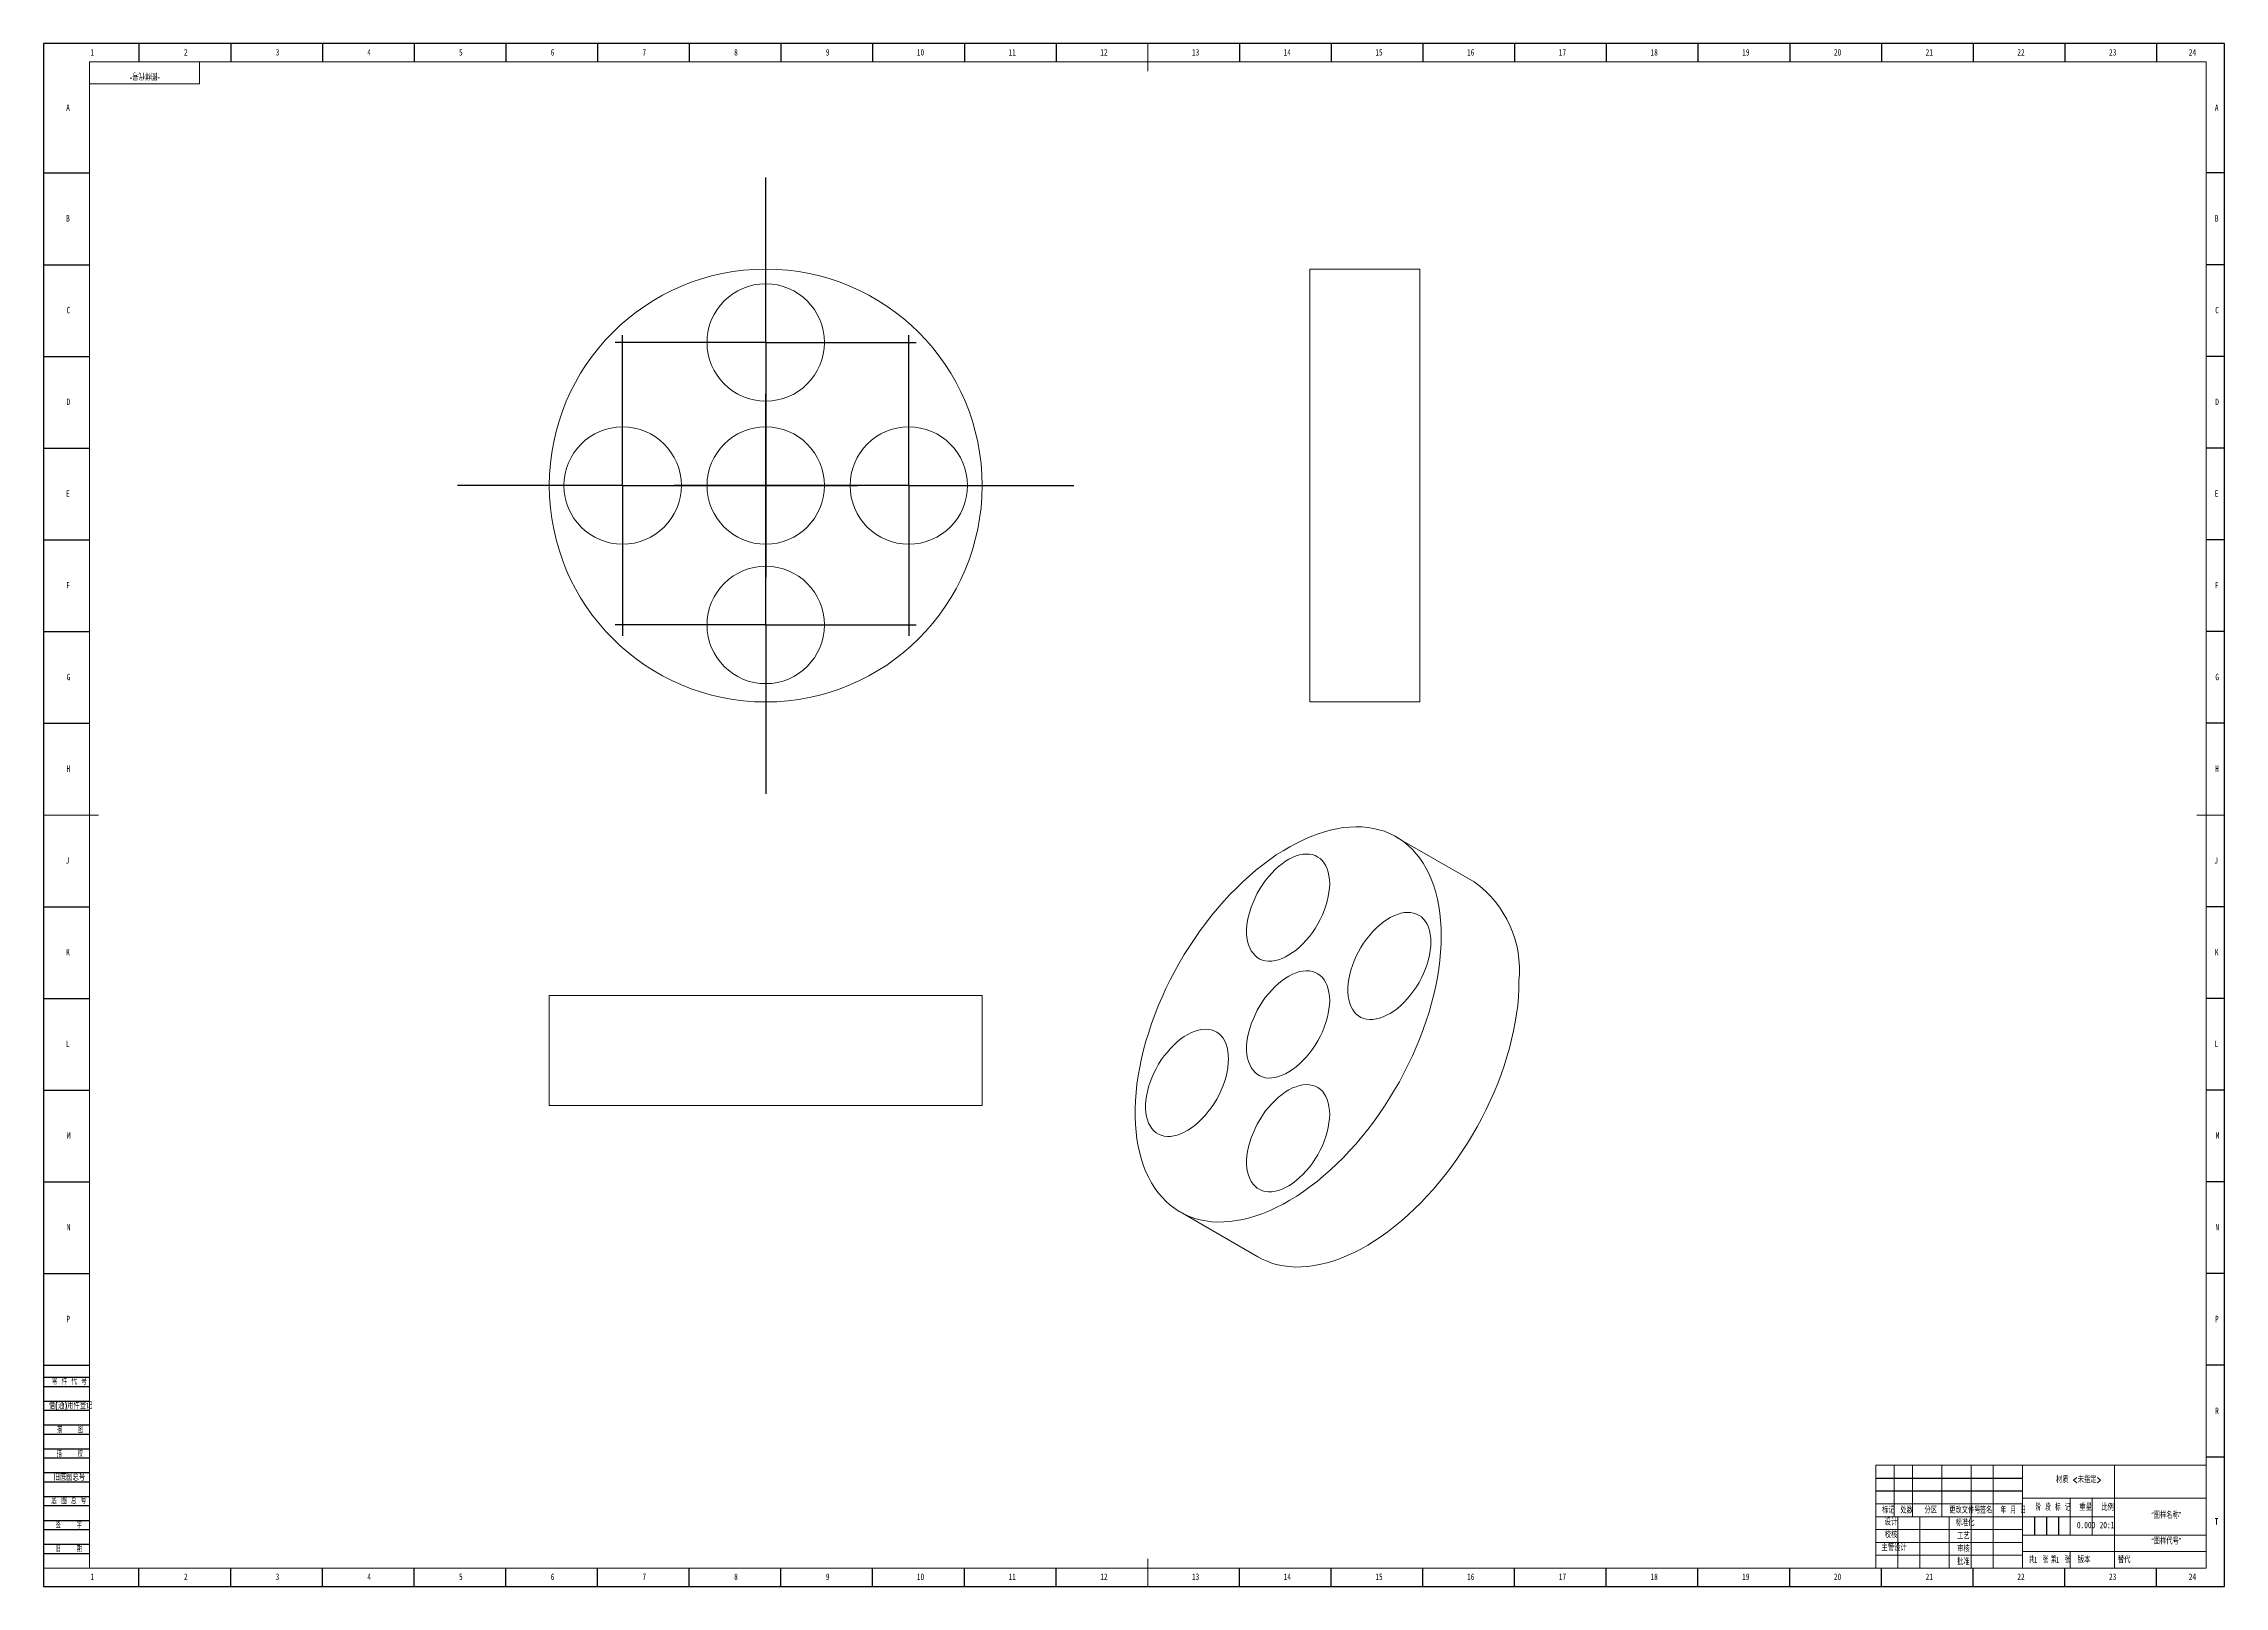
# Model space of a CAD drawing. Header units: millimetres. Extents: x 0 to 1189, y 0 to 841.
import ezdxf

# ---------------------------------------------------------------- set-up
doc = ezdxf.new("R2010")
doc.units = ezdxf.units.MM
for name, color, linetype in [('10', 7, 'Continuous'), ('5', 7, 'Continuous'), ('9', 7, 'Continuous'), ('SLD-0', 7, 'Continuous')]:
    doc.layers.add(name, color=color, linetype=linetype)
doc.styles.add('SLDTEXTSTYLE0', font='TXT', dxfattribs={"width": 0.7, "bigfont": 'bigfont'})
doc.styles.add('SLDTEXTSTYLE1', font='TXT', dxfattribs={"width": 0.6, "bigfont": 'bigfont'})
doc.styles.add('SLDTEXTSTYLE2', font='TXT', dxfattribs={"width": 0.614286, "bigfont": 'bigfont'})
doc.styles.add('SLDTEXTSTYLE3', font='TXT', dxfattribs={"width": 0.62, "bigfont": 'bigfont'})
doc.styles.add('SLDTEXTSTYLE4', font='TXT', dxfattribs={"width": 0.566667, "bigfont": 'bigfont'})
doc.styles.add('SLDTEXTSTYLE5', font='TXT', dxfattribs={"width": 0.7})

# ---------------------------------------------------------------- blocks, each defined once
blk = doc.blocks.new('SW_CENTERMARKSYMBOL_0')
at = {"layer": '10', "color": 0}
for p, q in [((0, 100), (0, 168)), ((0, 0), (0, 50)), ((-100, 0), (-168, 0)), ((0, 0), (-50, 0)), ((0, 0), (0, -50)), ((0, 0), (50, 0)), ((100, 0), (168, 0)), ((0, -100), (0, -168))]:
    blk.add_line(p, q, dxfattribs=at)
blk = doc.blocks.new('SW_CENTERMARKSYMBOL_1')
at = {"layer": '10', "color": 0}
for p, q in [((0, 50), (0, 82)), ((0, 0), (0, 50)), ((-50, 0), (-82, 0)), ((0, 0), (-50, 0)), ((0, 0), (0, -50)), ((0, 0), (50, 0)), ((50, 0), (82, 0)), ((0, -50), (0, -82))]:
    blk.add_line(p, q, dxfattribs=at)
blk = doc.blocks.new('SW_CENTERMARKSYMBOL_2')
at = {"layer": '10', "color": 0}
for p, q in [((0, 50), (0, 82)), ((0, 0), (0, 50)), ((-50, 0), (-82, 0)), ((0, 0), (-50, 0)), ((0, 0), (0, -50)), ((0, 0), (50, 0)), ((50, 0), (82, 0)), ((0, -50), (0, -82))]:
    blk.add_line(p, q, dxfattribs=at)
blk = doc.blocks.new('SW_CENTERMARKSYMBOL_3')
at = {"layer": '10', "color": 0}
for p, q in [((0, 50), (0, 82)), ((0, 0), (0, 50)), ((-50, 0), (-82, 0)), ((0, 0), (-50, 0)), ((0, 0), (0, -50)), ((0, 0), (50, 0)), ((50, 0), (82, 0)), ((0, -50), (0, -82))]:
    blk.add_line(p, q, dxfattribs=at)
blk = doc.blocks.new('SW_CENTERMARKSYMBOL_4')
at = {"layer": '10', "color": 0}
for p, q in [((0, 50), (0, 82)), ((0, 0), (0, 50)), ((-50, 0), (-82, 0)), ((0, 0), (-50, 0)), ((0, 0), (0, -50)), ((0, 0), (50, 0)), ((50, 0), (82, 0)), ((0, -50), (0, -82))]:
    blk.add_line(p, q, dxfattribs=at)

msp = doc.modelspace()

# ---------------------------------------------------------------- linework, layer by layer
at = {"color": 7, "linetype": 'Continuous', "lineweight": 15}
for p, q in [((750.4, 718.1), (690.4, 718.1)), ((690.4, 718.1), (690.4, 482.1)), ((750.4, 718.1), (750.4, 482.1)), ((690.4, 482.1), (750.4, 482.1)), ((780, 384), (737.5, 408.5)), ((275.7, 322.1), (275.7, 262.1)), ((511.7, 322.1), (275.7, 322.1)), ((511.7, 262.1), (511.7, 322.1)), ((511.7, 262.1), (275.7, 262.1)), ((619.6, 204.1), (662, 179.7))]:
    msp.add_line(p, q, dxfattribs=at)
at = {"color": 7, "linetype": 'Continuous', "lineweight": 15, "flags": 128}
for points in [[(762, 354.5), (761.9, 358.8), (761.7, 362.9), (761.2, 366.9), (760.7, 370.8), (759.9, 374.6), (759, 378.3), (758, 381.8), (756.7, 385.1), (755.4, 388.3), (753.8, 391.3), (752.2, 394.2), (750.3, 396.9), (748.4, 399.4), (746.3, 401.7), (744, 403.9), (741.7, 405.8), (739.2, 407.5), (736.6, 409.1), (733.8, 410.4), (731, 411.6), (728, 412.5), (725, 413.2), (721.9, 413.7), (718.7, 414), (715.4, 414.1), (712, 413.9), (708.5, 413.6), (705, 413), (701.5, 412.2), (697.9, 411.2), (694.3, 410), (690.6, 408.6), (686.9, 407), (683.2, 405.2), (679.5, 403.2), (675.8, 401), (672.1, 398.7), (668.4, 396.1), (664.7, 393.3), (661, 390.4), (657.4, 387.3), (653.8, 384.1), (650.3, 380.7), (646.8, 377.2), (643.4, 373.5), (640.1, 369.6), (636.8, 365.7), (633.7, 361.6), (630.6, 357.5), (627.6, 353.2), (624.7, 348.8), (621.9, 344.4), (619.2, 339.8), (616.7, 335.3), (614.2, 330.6), (611.9, 325.9), (609.8, 321.2), (607.7, 316.4), (605.8, 311.6), (604.1, 306.8), (602.5, 302), (601, 297.2), (599.7, 292.4), (598.6, 287.7), (597.6, 283), (596.8, 278.3), (596.1, 273.7), (595.6, 269.2), (595.3, 264.7), (595.1, 260.3), (595.1, 256), (595.3, 251.8), (595.6, 247.8), (596.1, 243.8), (596.8, 239.9), (597.6, 236.2), (598.6, 232.7), (599.7, 229.2), (601, 226), (602.5, 222.8), (604.1, 219.9), (605.8, 217.1), (607.7, 214.5), (609.8, 212.1), (611.9, 209.9), (614.2, 207.8), (616.7, 206), (619.2, 204.3), (621.9, 202.9), (624.7, 201.7), (627.6, 200.6), (630.6, 199.8), (633.7, 199.2), (636.8, 198.8), (640.1, 198.6), (643.4, 198.7), (646.8, 198.9), (650.3, 199.4), (653.8, 200), (657.4, 200.9), (661, 202), (664.7, 203.3), (668.4, 204.8), (672.1, 206.5), (675.8, 208.4), (679.5, 210.5), (683.2, 212.8), (686.9, 215.3), (690.6, 218), (694.3, 220.8), (697.9, 223.8), (701.5, 226.9), (705, 230.3), (708.5, 233.7), (712, 237.4), (715.4, 241.1), (718.7, 245), (721.9, 249), (725, 253.1), (728, 257.3), (731, 261.7), (733.8, 266.1), (736.6, 270.6), (739.2, 275.1), (741.7, 279.8), (744, 284.4), (746.3, 289.2), (748.4, 293.9), (750.3, 298.7), (752.2, 303.5), (753.8, 308.3), (755.4, 313.1), (756.7, 317.9), (758, 322.6), (759, 327.3), (759.9, 332), (760.7, 336.7), (761.2, 341.2), (761.7, 345.7), (761.9, 350.2), (762, 354.5)], [(701.2, 383.1), (701.1, 385.3), (700.8, 387.4), (700.4, 389.3), (699.9, 391.1), (699.1, 392.8), (698.2, 394.3), (697.2, 395.6), (696, 396.7), (694.7, 397.6), (693.3, 398.4), (691.8, 398.9), (690.1, 399.2), (688.4, 399.2), (686.6, 399.1), (684.8, 398.8), (682.9, 398.2), (681, 397.4), (679, 396.4), (677.1, 395.3), (675.2, 393.9), (673.2, 392.4), (671.4, 390.7), (669.6, 388.8), (667.8, 386.8), (666.1, 384.7), (664.6, 382.5), (663.1, 380.2), (661.7, 377.8), (660.5, 375.3), (659.4, 372.8), (658.4, 370.3), (657.6, 367.8), (656.9, 365.3), (656.4, 362.9), (656.1, 360.4), (655.9, 358.1), (655.9, 355.9), (656.1, 353.7), (656.4, 351.7), (656.9, 349.8), (657.6, 348.1), (658.4, 346.5), (659.4, 345.1), (660.5, 343.9), (661.7, 342.9), (663.1, 342), (664.6, 341.4), (666.1, 341), (667.8, 340.8), (669.6, 340.9), (671.4, 341.1), (673.2, 341.6), (675.2, 342.2), (677.1, 343.1), (679, 344.2), (681, 345.5), (682.9, 346.9), (684.8, 348.5), (686.6, 350.3), (688.4, 352.2), (690.1, 354.3), (691.8, 356.5), (693.3, 358.7), (694.7, 361.1), (696, 363.5), (697.2, 366), (698.2, 368.5), (699.1, 371), (699.9, 373.5), (700.4, 376), (700.8, 378.4), (701.1, 380.8), (701.2, 383.1)], [(756.3, 351.2), (756.3, 353.4), (756, 355.5), (755.6, 357.5), (755, 359.3), (754.3, 361), (753.4, 362.4), (752.4, 363.8), (751.2, 364.9), (749.9, 365.8), (748.5, 366.5), (746.9, 367), (745.3, 367.3), (743.6, 367.4), (741.8, 367.3), (740, 366.9), (738.1, 366.3), (736.1, 365.6), (734.2, 364.6), (732.2, 363.4), (730.3, 362.1), (728.4, 360.5), (726.5, 358.8), (724.7, 357), (723, 355), (721.3, 352.9), (719.7, 350.6), (718.2, 348.3), (716.9, 345.9), (715.6, 343.5), (714.5, 341), (713.6, 338.5), (712.8, 336), (712.1, 333.5), (711.6, 331), (711.3, 328.6), (711.1, 326.3), (711.1, 324), (711.3, 321.9), (711.6, 319.8), (712.1, 318), (712.8, 316.2), (713.6, 314.6), (714.5, 313.2), (715.6, 312), (716.9, 311), (718.2, 310.2), (719.7, 309.6), (721.3, 309.2), (723, 309), (724.7, 309), (726.5, 309.3), (728.4, 309.7), (730.3, 310.4), (732.2, 311.3), (734.2, 312.3), (736.1, 313.6), (738.1, 315.1), (740, 316.7), (741.8, 318.5), (743.6, 320.4), (745.3, 322.4), (746.9, 324.6), (748.5, 326.9), (749.9, 329.2), (751.2, 331.7), (752.4, 334.1), (753.4, 336.6), (754.3, 339.2), (755, 341.7), (755.6, 344.1), (756, 346.6), (756.3, 349), (756.3, 351.2)], [(701.2, 319.4), (701.1, 321.6), (700.8, 323.7), (700.4, 325.6), (699.9, 327.5), (699.1, 329.1), (698.2, 330.6), (697.2, 331.9), (696, 333), (694.7, 334), (693.3, 334.7), (691.8, 335.2), (690.1, 335.5), (688.4, 335.6), (686.6, 335.4), (684.8, 335.1), (682.9, 334.5), (681, 333.7), (679, 332.7), (677.1, 331.6), (675.2, 330.2), (673.2, 328.7), (671.4, 327), (669.6, 325.1), (667.8, 323.1), (666.1, 321), (664.6, 318.8), (663.1, 316.5), (661.7, 314.1), (660.5, 311.6), (659.4, 309.1), (658.4, 306.6), (657.6, 304.1), (656.9, 301.6), (656.4, 299.2), (656.1, 296.8), (655.9, 294.4), (655.9, 292.2), (656.1, 290), (656.4, 288), (656.9, 286.1), (657.6, 284.4), (658.4, 282.8), (659.4, 281.4), (660.5, 280.2), (661.7, 279.2), (663.1, 278.3), (664.6, 277.7), (666.1, 277.3), (667.8, 277.1), (669.6, 277.2), (671.4, 277.4), (673.2, 277.9), (675.2, 278.6), (677.1, 279.4), (679, 280.5), (681, 281.8), (682.9, 283.2), (684.8, 284.8), (686.6, 286.6), (688.4, 288.5), (690.1, 290.6), (691.8, 292.8), (693.3, 295), (694.7, 297.4), (696, 299.8), (697.2, 302.3), (698.2, 304.8), (699.1, 307.3), (699.9, 309.8), (700.4, 312.3), (700.8, 314.7), (701.1, 317.1), (701.2, 319.4)], [(662, 179.7), (664.3, 178.4), (667.1, 177.2), (670, 176.1), (673, 175.3), (676.1, 174.7), (679.3, 174.3), (682.5, 174.1), (685.9, 174.2), (689.3, 174.4), (692.7, 174.9), (696.3, 175.6), (699.8, 176.4), (703.5, 177.5), (707.1, 178.8), (710.8, 180.3), (714.5, 182), (718.2, 183.9), (721.9, 186), (725.6, 188.3), (729.3, 190.8), (733, 193.5), (736.7, 196.3), (740.3, 199.3), (743.9, 202.5), (747.5, 205.8), (751, 209.2), (754.4, 212.9), (757.8, 216.6), (761.1, 220.5), (764.3, 224.5), (767.4, 228.6), (770.5, 232.9), (773.4, 237.2), (776.3, 241.6), (779, 246.1), (781.6, 250.6), (784.1, 255.3), (786.5, 259.9), (788.7, 264.7), (790.8, 269.4), (792.8, 274.2), (794.6, 279), (796.3, 283.8), (797.8, 288.6), (799.2, 293.4), (800.4, 298.1), (801.5, 302.9), (802.4, 307.5), (803.1, 312.2), (803.7, 316.7), (804.1, 321.3), (804.3, 325.7), (804.4, 330)], [(646, 287.6), (645.9, 289.8), (645.7, 291.8), (645.3, 293.8), (644.7, 295.6), (644, 297.3), (643.1, 298.8), (642, 300.1), (640.9, 301.2), (639.6, 302.1), (638.2, 302.8), (636.6, 303.3), (635, 303.6), (633.3, 303.7), (631.5, 303.6), (629.6, 303.2), (627.8, 302.7), (625.8, 301.9), (623.9, 300.9), (621.9, 299.7), (620, 298.4), (618.1, 296.8), (616.2, 295.1), (614.4, 293.3), (612.7, 291.3), (611, 289.2), (609.4, 287), (607.9, 284.6), (606.6, 282.2), (605.3, 279.8), (604.2, 277.3), (603.3, 274.8), (602.4, 272.3), (601.8, 269.8), (601.3, 267.3), (601, 264.9), (600.8, 262.6), (600.8, 260.3), (601, 258.2), (601.3, 256.2), (601.8, 254.3), (602.4, 252.5), (603.3, 251), (604.2, 249.6), (605.3, 248.3), (606.6, 247.3), (607.9, 246.5), (609.4, 245.9), (611, 245.5), (612.7, 245.3), (614.4, 245.3), (616.2, 245.6), (618.1, 246), (620, 246.7), (621.9, 247.6), (623.9, 248.7), (625.8, 249.9), (627.8, 251.4), (629.6, 253), (631.5, 254.8), (633.3, 256.7), (635, 258.8), (636.6, 260.9), (638.2, 263.2), (639.6, 265.6), (640.9, 268), (642, 270.5), (643.1, 273), (644, 275.5), (644.7, 278), (645.3, 280.5), (645.7, 282.9), (645.9, 285.3), (646, 287.6)], [(701.2, 257.3), (701.1, 259.5), (700.8, 261.6), (700.4, 263.6), (699.9, 265.4), (699.1, 267.1), (698.2, 268.5), (697.2, 269.9), (696, 271), (694.7, 271.9), (693.3, 272.6), (691.8, 273.1), (690.1, 273.4), (688.4, 273.5), (686.6, 273.4), (684.8, 273), (682.9, 272.4), (681, 271.7), (679, 270.7), (677.1, 269.5), (675.2, 268.2), (673.2, 266.6), (671.4, 264.9), (669.6, 263.1), (667.8, 261.1), (666.1, 259), (664.6, 256.7), (663.1, 254.4), (661.7, 252), (660.5, 249.6), (659.4, 247.1), (658.4, 244.6), (657.6, 242.1), (656.9, 239.6), (656.4, 237.1), (656.1, 234.7), (655.9, 232.4), (655.9, 230.1), (656.1, 228), (656.4, 225.9), (656.9, 224.1), (657.6, 222.3), (658.4, 220.7), (659.4, 219.3), (660.5, 218.1), (661.7, 217.1), (663.1, 216.3), (664.6, 215.7), (666.1, 215.3), (667.8, 215.1), (669.6, 215.1), (671.4, 215.4), (673.2, 215.8), (675.2, 216.5), (677.1, 217.4), (679, 218.4), (681, 219.7), (682.9, 221.2), (684.8, 222.8), (686.6, 224.6), (688.4, 226.5), (690.1, 228.5), (691.8, 230.7), (693.3, 233), (694.7, 235.3), (696, 237.8), (697.2, 240.2), (698.2, 242.7), (699.1, 245.3), (699.9, 247.8), (700.4, 250.2), (700.8, 252.7), (701.1, 255.1), (701.2, 257.3)]]:
    msp.add_lwpolyline(points, dxfattribs=at)
at = {"color": 7, "linetype": 'Continuous', "lineweight": 15}
for centre, radius in [((393.7, 600.1), 118), ((393.7, 678.1), 32), ((315.7, 600.1), 32), ((393.7, 600.1), 32), ((471.7, 600.1), 32), ((393.7, 524.1), 32)]:
    msp.add_circle(centre, radius, dxfattribs=at)
msp.add_arc((745.5, 335.9), 59.2, 354.31, 54.3778, dxfattribs=at)
at = {"layer": '5', "color": 7}
for p, q in [((1189, 841), (0, 841)), ((0, 841), (0, 0)), ((1189, 0), (1189, 841)), ((0, 114), (25, 114)), ((0, 109), (25, 109)), ((0, 101), (25, 101)), ((0, 96), (25, 96)), ((0, 88), (25, 88)), ((0, 83), (25, 83)), ((0, 75), (25, 75)), ((0, 70), (25, 70)), ((0, 62), (25, 62)), ((0, 57), (25, 57)), ((0, 49), (25, 49)), ((999, 59), (1079, 59)), ((999, 52), (1079, 52)), ((0, 44), (25, 44)), ((0, 36), (25, 36)), ((1085.5, 38), (1085.5, 28)), ((1092, 38), (1092, 28)), ((1098.5, 38), (1098.5, 28)), ((0, 31), (25, 31)), ((0, 23), (25, 23)), ((0, 18), (25, 18)), ((0, 0), (1189, 0))]:
    msp.add_line(p, q, dxfattribs=at)
at = {"layer": '5'}
for p, q in [((52, 841), (52, 831.1)), ((102, 841), (102, 831.1)), ((152, 841), (152, 831.1)), ((202, 841), (202, 831.1)), ((252, 841), (252, 831.1)), ((302, 841), (302, 831.1)), ((352, 841), (352, 831.1)), ((402, 841), (402, 831.1)), ((452, 841), (452, 831.1)), ((502, 841), (502, 831.1)), ((552, 841), (552, 831.1)), ((652, 841), (652, 831.1)), ((702, 841), (702, 831.1)), ((752, 841), (752, 831.1)), ((802, 841), (802, 831.1)), ((852, 841), (852, 831.1)), ((902, 841), (902, 831.1)), ((952, 841), (952, 831.1)), ((1002, 841), (1002, 831.1)), ((1052, 841), (1052, 831.1)), ((1102, 841), (1102, 831.1)), ((1152, 841), (1152, 831.1)), ((0, 770.5), (25, 770.5)), ((1189, 770.5), (1179, 770.5)), ((0, 720.5), (25, 720.5)), ((1189, 720.5), (1179, 720.5)), ((0, 670.5), (25, 670.5)), ((1189, 670.5), (1179, 670.5)), ((0, 620.5), (25, 620.5)), ((1189, 620.5), (1179, 620.5)), ((0, 570.5), (25, 570.5)), ((1189, 570.5), (1179, 570.5)), ((0, 520.5), (25, 520.5)), ((1189, 520.5), (1179, 520.5)), ((0, 470.5), (25, 470.5)), ((1189, 470.5), (1179, 470.5)), ((0, 370.5), (25, 370.5)), ((1189, 370.5), (1179, 370.5)), ((0, 320.5), (25, 320.5)), ((1189, 320.5), (1179, 320.5)), ((0, 270.5), (25, 270.5)), ((1189, 270.5), (1179, 270.5)), ((0, 220.5), (25, 220.5)), ((1189, 220.5), (1179, 220.5)), ((0, 170.5), (25, 170.5)), ((1189, 170.5), (1179, 170.5)), ((0, 120.5), (25, 120.5)), ((1189, 120.5), (1179, 120.5)), ((1189, 70.5), (1179, 70.5)), ((52, 0), (52, 10)), ((102, 0), (102, 10)), ((152, 0), (152, 10)), ((202, 0), (202, 10)), ((252, 0), (252, 10)), ((302, 0), (302, 10)), ((352, 0), (352, 10)), ((402, 0), (402, 10)), ((452, 0), (452, 10)), ((502, 0), (502, 10)), ((552, 0), (552, 10)), ((652, 0), (652, 10)), ((702, 0), (702, 10)), ((752, 0), (752, 10)), ((802, 0), (802, 10)), ((852, 0), (852, 10)), ((902, 0), (902, 10)), ((952, 0), (952, 10)), ((1002, 0), (1002, 10)), ((1052, 0), (1052, 10)), ((1102, 0), (1102, 10)), ((1152, 0), (1152, 10))]:
    msp.add_line(p, q, dxfattribs=at)
at = {"layer": '5', "lineweight": 15}
for p, q in [((602, 841), (602, 826)), ((0, 420.5), (30, 420.5)), ((1189, 420.5), (1174, 420.5)), ((602, 0), (602, 15)), ((1105, 19), (1105, 10))]:
    msp.add_line(p, q, dxfattribs=at)
at = {"layer": '5', "color": 7, "lineweight": 15}
for p, q in [((1179, 831.1), (25, 831.1)), ((25, 831.1), (25, 10)), ((85, 819), (85, 831)), ((1179, 10), (1179, 831.1)), ((25, 819), (85, 819)), ((999, 66), (1179, 66)), ((999, 66), (999, 10)), ((1009, 66), (1009, 38)), ((1019, 66), (1019, 38)), ((1035, 66), (1035, 38)), ((1051, 66), (1051, 10)), ((1063, 66), (1063, 10)), ((1079, 66), (1079, 10)), ((1129, 66), (1129, 38)), ((1079, 48), (1179, 48)), ((1105, 48), (1105, 28)), ((1117, 48), (1117, 28)), ((999, 45), (1079, 45)), ((999, 38), (1129, 38)), ((1011, 38), (1011, 10)), ((1023, 38), (1023, 10)), ((1039, 38), (1039, 10)), ((1129, 38), (1129, 10)), ((999, 31), (1079, 31)), ((999, 24), (1079, 24)), ((1079, 28), (1179, 28)), ((999, 17), (1079, 17)), ((1079, 19), (1179, 19)), ((0, 10), (1179, 10))]:
    msp.add_line(p, q, dxfattribs=at)

# ---------------------------------------------------------------- block references
at = {"layer": '10'}
for name, p in [('SW_CENTERMARKSYMBOL_0', (393.7, 600.1)), ('SW_CENTERMARKSYMBOL_1', (393.7, 678.1)), ('SW_CENTERMARKSYMBOL_3', (315.7, 600.1)), ('SW_CENTERMARKSYMBOL_2', (471.7, 600.1)), ('SW_CENTERMARKSYMBOL_4', (393.7, 524.1))]:
    msp.add_blockref(name, p, dxfattribs=at)

# ---------------------------------------------------------------- texts
at = {"layer": '10', "char_height": 3.5}
for s, insert, attachment_point, style in [('1', (26.5, 838), 2, 'SLDTEXTSTYLE5'), ('2', (77.5, 838), 2, 'SLDTEXTSTYLE5'), ('3', (127.5, 838), 2, 'SLDTEXTSTYLE5'), ('4', (177.5, 838), 2, 'SLDTEXTSTYLE5'), ('5', (227.5, 838), 2, 'SLDTEXTSTYLE5'), ('6', (277.5, 838), 2, 'SLDTEXTSTYLE5'), ('7', (327.5, 838), 2, 'SLDTEXTSTYLE5'), ('8', (377.5, 838), 2, 'SLDTEXTSTYLE5'), ('9', (427.5, 838), 2, 'SLDTEXTSTYLE5'), ('10', (478.1, 838), 2, 'SLDTEXTSTYLE5'), ('11', (528.1, 838), 2, 'SLDTEXTSTYLE5'), ('12', (578.1, 838), 2, 'SLDTEXTSTYLE5'), ('13', (628.1, 838), 2, 'SLDTEXTSTYLE5'), ('14', (678.1, 838), 2, 'SLDTEXTSTYLE5'), ('15', (728.1, 838), 2, 'SLDTEXTSTYLE5'), ('16', (778.1, 838), 2, 'SLDTEXTSTYLE5'), ('17', (828.1, 838), 2, 'SLDTEXTSTYLE5'), ('18', (878.1, 838), 2, 'SLDTEXTSTYLE5'), ('19', (928.1, 838), 2, 'SLDTEXTSTYLE5'), ('20', (978.1, 838), 2, 'SLDTEXTSTYLE5'), ('21', (1028.1, 838), 2, 'SLDTEXTSTYLE5'), ('22', (1078.1, 838), 2, 'SLDTEXTSTYLE5'), ('23', (1128.1, 838), 2, 'SLDTEXTSTYLE5'), ('24', (1171.6, 838), 2, 'SLDTEXTSTYLE5'), ('A', (13.3, 807.8), 2, 'SLDTEXTSTYLE5'), ('A', (1184.8, 807.8), 2, 'SLDTEXTSTYLE5'), ('B', (13.3, 747.5), 2, 'SLDTEXTSTYLE5'), ('B', (1184.8, 747.5), 2, 'SLDTEXTSTYLE5'), ('C', (13.5, 697.5), 2, 'SLDTEXTSTYLE5'), ('C', (1185, 697.5), 2, 'SLDTEXTSTYLE5'), ('D', (13.5, 647.5), 2, 'SLDTEXTSTYLE5'), ('D', (1185, 647.5), 2, 'SLDTEXTSTYLE5'), ('E', (13.3, 597.5), 2, 'SLDTEXTSTYLE5'), ('E', (1184.8, 597.5), 2, 'SLDTEXTSTYLE5'), ('F', (13.3, 547.5), 2, 'SLDTEXTSTYLE5'), ('F', (1184.8, 547.5), 2, 'SLDTEXTSTYLE5'), ('G', (13.6, 497.5), 2, 'SLDTEXTSTYLE5'), ('G', (1185.1, 497.5), 2, 'SLDTEXTSTYLE5'), ('H', (13.5, 447.5), 2, 'SLDTEXTSTYLE5'), ('H', (1185, 447.5), 2, 'SLDTEXTSTYLE5'), ('J', (13, 397.5), 2, 'SLDTEXTSTYLE5'), ('J', (1184.5, 397.5), 2, 'SLDTEXTSTYLE5'), ('K', (13.3, 347.5), 2, 'SLDTEXTSTYLE5'), ('K', (1184.8, 347.5), 2, 'SLDTEXTSTYLE5'), ('L', (13.2, 297.5), 2, 'SLDTEXTSTYLE5'), ('L', (1184.7, 297.5), 2, 'SLDTEXTSTYLE5'), ('M', (13.7, 247.5), 2, 'SLDTEXTSTYLE5'), ('M', (1185.2, 247.5), 2, 'SLDTEXTSTYLE5'), ('N', (13.6, 197.5), 2, 'SLDTEXTSTYLE5'), ('N', (1185.1, 197.5), 2, 'SLDTEXTSTYLE5'), ('P', (13.4, 147.5), 2, 'SLDTEXTSTYLE5'), ('P', (1184.9, 147.5), 2, 'SLDTEXTSTYLE5'), ('R', (1185, 97.5), 2, 'SLDTEXTSTYLE5'), ('材质 <未指定>', (1109.6, 59.9), 2, 'SLDTEXTSTYLE0'), ('“图样名称”', (1157.3, 40.5), 2, 'SLDTEXTSTYLE0'), ('T', (1184.7, 37.2), 2, 'SLDTEXTSTYLE5'), ('校核', (1007.2, 29.9), 2, 'SLDTEXTSTYLE0'), ('0.000', (1113.6, 35.2), 2, 'SLDTEXTSTYLE5'), ('“图样代号”', (1157.3, 26.4), 2, 'SLDTEXTSTYLE0'), ('主管设计', (1008.9, 22.8), 2, 'SLDTEXTSTYLE0'), ('1', (1085.1, 16.2), 1, 'SLDTEXTSTYLE5'), ('1', (1097.1, 16.2), 1, 'SLDTEXTSTYLE5'), ('1', (26.5, 7), 2, 'SLDTEXTSTYLE5'), ('2', (77.5, 7), 2, 'SLDTEXTSTYLE5'), ('3', (127.5, 7), 2, 'SLDTEXTSTYLE5'), ('4', (177.5, 7), 2, 'SLDTEXTSTYLE5'), ('5', (227.5, 7), 2, 'SLDTEXTSTYLE5'), ('6', (277.5, 7), 2, 'SLDTEXTSTYLE5'), ('7', (327.5, 7), 2, 'SLDTEXTSTYLE5'), ('8', (377.5, 7), 2, 'SLDTEXTSTYLE5'), ('9', (427.5, 7), 2, 'SLDTEXTSTYLE5'), ('10', (478.1, 7), 2, 'SLDTEXTSTYLE5'), ('11', (528.1, 7), 2, 'SLDTEXTSTYLE5'), ('12', (578.1, 7), 2, 'SLDTEXTSTYLE5'), ('13', (628.1, 7), 2, 'SLDTEXTSTYLE5'), ('14', (678.1, 7), 2, 'SLDTEXTSTYLE5'), ('15', (728.1, 7), 2, 'SLDTEXTSTYLE5'), ('16', (778.1, 7), 2, 'SLDTEXTSTYLE5'), ('17', (828.1, 7), 2, 'SLDTEXTSTYLE5'), ('18', (878.1, 7), 2, 'SLDTEXTSTYLE5'), ('19', (928.1, 7), 2, 'SLDTEXTSTYLE5'), ('20', (978.1, 7), 2, 'SLDTEXTSTYLE5'), ('21', (1028.1, 7), 2, 'SLDTEXTSTYLE5'), ('22', (1078.1, 7), 2, 'SLDTEXTSTYLE5'), ('23', (1128.1, 7), 2, 'SLDTEXTSTYLE5'), ('24', (1171.6, 7), 2, 'SLDTEXTSTYLE5')]:
    msp.add_mtext(s, dxfattribs=dict(at, insert=insert, attachment_point=attachment_point, style=style))
at = {"layer": '10', "color": 7, "insert": (1112.5, 16.2), "char_height": 3.5, "attachment_point": 2, "style": 'SLDTEXTSTYLE0'}
msp.add_mtext('版本', dxfattribs=at)
at = {"layer": '9', "color": 7, "char_height": 3.5}
for s, insert, attachment_point, style in [('零 件 代 号', (4.5, 113.4), 1, 'SLDTEXTSTYLE2'), ('借(通)用件登记', (2.9, 100.3), 1, 'SLDTEXTSTYLE0'), ('描    图', (14.4, 87.2), 2, 'SLDTEXTSTYLE4'), ('描    校', (14.3, 74.1), 2, 'SLDTEXTSTYLE4'), ('旧底图总号', (5.5, 61.2), 1, 'SLDTEXTSTYLE0'), ('底 图 总 号', (4.2, 48.4), 1, 'SLDTEXTSTYLE2'), ('标记', (1005.8, 43.3), 2, 'SLDTEXTSTYLE0'), ('设计', (1007.2, 36.8), 2, 'SLDTEXTSTYLE0'), ('处数', (1015.8, 43.3), 2, 'SLDTEXTSTYLE0'), ('分区', (1028.9, 43.3), 2, 'SLDTEXTSTYLE0'), ('更改文件号', (1047.5, 43.3), 2, 'SLDTEXTSTYLE0'), ('标准化', (1047.6, 36.4), 2, 'SLDTEXTSTYLE0'), ('签名', (1059.1, 43.3), 2, 'SLDTEXTSTYLE0'), ('年 月 日', (1073.9, 43.3), 2, 'SLDTEXTSTYLE3'), ('阶 段 标 记', (1095.5, 44.8), 2, 'SLDTEXTSTYLE2'), ('重量', (1113.4, 44.8), 2, 'SLDTEXTSTYLE0'), ('比例', (1125.3, 44.8), 2, 'SLDTEXTSTYLE0'), ('签    字', (13.7, 35.2), 2, 'SLDTEXTSTYLE4'), ('工艺', (1046.7, 29.2), 2, 'SLDTEXTSTYLE0'), ('日    期', (13.8, 22.2), 2, 'SLDTEXTSTYLE4'), ('批准', (1046.7, 15.2), 2, 'SLDTEXTSTYLE0'), ('审核', (1046.7, 22.2), 2, 'SLDTEXTSTYLE0'), ('共  张', (1087.7, 16.2), 2, 'SLDTEXTSTYLE1'), ('第  张', (1099.7, 16.2), 2, 'SLDTEXTSTYLE1')]:
    msp.add_mtext(s, dxfattribs=dict(at, insert=insert, attachment_point=attachment_point, style=style))
at = {"layer": 'SLD-0', "insert": (55.2, 821.7), "char_height": 3.5, "attachment_point": 2, "rotation": 180, "style": 'SLDTEXTSTYLE0'}
msp.add_mtext('“图样代号”', dxfattribs=at)
at = {"layer": 'SLD-0', "char_height": 3.5}
for s, insert, attachment_point, style in [('20:1', (1125, 35.2), 2, 'SLDTEXTSTYLE5'), ('替代', (1130.9, 16.2), 1, 'SLDTEXTSTYLE0')]:
    msp.add_mtext(s, dxfattribs=dict(at, insert=insert, attachment_point=attachment_point, style=style))

doc.saveas('drawing.dxf')
